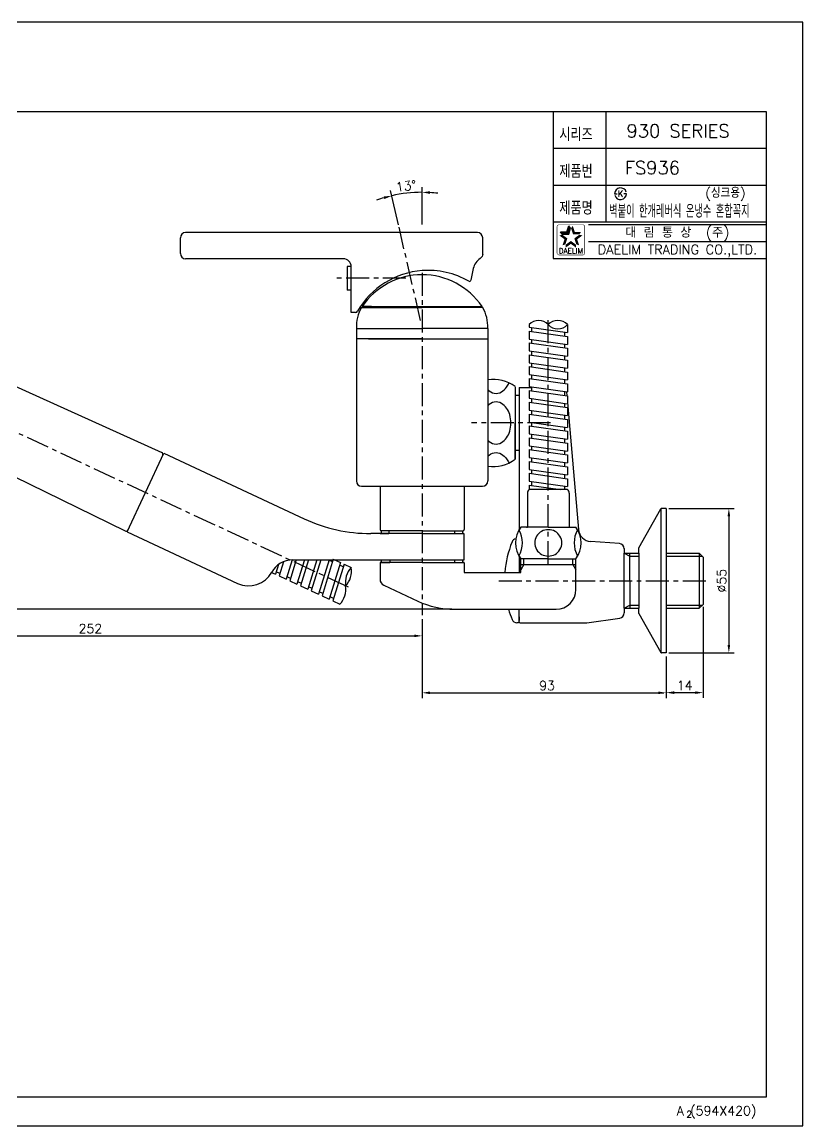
# Model space of a CAD drawing. Extents: x 4297 to 4891, y 1858 to 2278.
# Drawn here: x 4594.2 to 4891.2, y 1857.9 to 2277.9 of the extents above; entities that cross this region are included whole.
import ezdxf
from ezdxf.enums import TextEntityAlignment as Align

# ---------------------------------------------------------------- set-up
doc = ezdxf.new("R2010")
doc.units = 0
doc.header["$LTSCALE"] = 7
doc.header["$MEASUREMENT"] = 0
doc.linetypes.add('CENTER', pattern=[2, 1.25, -0.25, 0.25, -0.25])
doc.layers.get('0').update_dxf_attribs({"color": 2, "linetype": 'CONTINUOUS'})
for name, color, linetype in [('CL', 1, 'CENTER'), ('DIM', 2, 'CONTINUOUS'), ('DWG', 7, 'CONTINUOUS')]:
    doc.layers.add(name, color=color, linetype=linetype)
doc.styles.add('GHS', font='ROMANS', dxfattribs={"bigfont": 'GHS'})
doc.styles.add('HAN', font='TXT.shx', dxfattribs={"bigfont": 'GHS.shx'})
doc.styles.add('ROMANS', font='romans')

# ---------------------------------------------------------------- blocks, each defined once
blk = doc.blocks.new('KS')
at = {"layer": 'DIM'}
for p, q in [((-2.25, 0), (-1.75, 0)), ((-1.75, 0), (-1.25, 0)), ((1.75, 0), (1.25, 0)), ((2.25, 0), (1.75, 0))]:
    blk.add_line(p, q, dxfattribs=at)
for start, end in [(15, 180), (195, 0)]:
    blk.add_arc((0, 0), 2.25, start, end, dxfattribs=at)
at = {"layer": 'DIM', "style": 'HAN'}
blk.add_text('K', height=2.39, dxfattribs=at).set_placement((0, 0), align=Align.MIDDLE)
blk = doc.blocks.new('BORDER')
for p, q in [((1, 1), (0, 1)), ((1, 0), (1, 1)), ((0, 0), (1, 0))]:
    blk.add_line(p, q)
blk = doc.blocks.new('양식')
at = {"color": 4}
for p, q in [((1219, 386), (1768, 386)), ((1768, 386), (1768, 11)), ((1768, 11), (1219, 11))]:
    blk.add_line(p, q, dxfattribs=at)
at = {"color": 7}
for p, q in [((1687, 386), (1687, 330)), ((1707, 386), (1707, 344)), ((1687, 372), (1768, 372)), ((1687, 358), (1768, 358)), ((1687, 344), (1768, 344)), ((1687, 330), (1768, 330))]:
    blk.add_line(p, q, dxfattribs=at)
at = {"color": 2}
for p, q in [((1692.24, 340.18), (1692.99, 342.49)), ((1692.9, 339.27), (1693.65, 341.57)), ((1693.65, 341.57), (1692.99, 342.49)), ((1689.81, 340.18), (1692.24, 340.18)), ((1690.48, 339.27), (1689.81, 340.18)), ((1690.48, 339.27), (1692.9, 339.27))]:
    blk.add_line(p, q, dxfattribs=at)
at = {"color": 2, "linetype": 'Continuous'}
for p, q in [((1700.5, 343), (1768, 343)), ((1700.5, 336.5), (1768, 336.5))]:
    blk.add_line(p, q, dxfattribs=at)
at = {"color": 2, "linetype": 'Continuous', "const_width": 0.2}
for points in [[(1688.48, 342.13, -0.414214), (1689.23, 342.88)], [(1688.48, 332.13), (1688.48, 342.13, -1)], [(1689.23, 342.88), (1698.23, 342.88, -0.414214), (1698.98, 342.13, 0.043396)], [(1698.98, 342.13), (1698.98, 332.13, -0.414214), (1698.23, 331.38)], [(1698.23, 331.38), (1689.48, 331.38, -0.414214), (1688.48, 332.13, 0.672398)]]:
    blk.add_lwpolyline(points, format="xyb", dxfattribs=at)
at = {"color": 2}
for points in [[(1692.24, 340.18), (1692.9, 339.27), (1692.99, 342.49), (1693.65, 341.57)], [(1694.47, 342.49), (1693.8, 341.57), (1695.22, 340.18), (1694.55, 339.27)], [(1691.32, 337.35), (1692.4, 337.7), (1689.36, 338.78), (1690.43, 339.13)], [(1689.81, 340.18), (1690.48, 339.27), (1692.24, 340.18), (1692.9, 339.27)], [(1690.57, 335.05), (1691.65, 335.4), (1691.32, 337.35), (1692.4, 337.7)], [(1693.73, 335.6), (1693.73, 336.73), (1691.77, 334.18), (1691.77, 335.31)], [(1695.69, 334.18), (1695.69, 335.31), (1693.73, 335.6), (1693.73, 336.73)], [(1695.22, 340.18), (1694.55, 339.27), (1697.64, 340.18), (1696.98, 339.27)], [(1698.1, 338.78), (1697.02, 339.13), (1696.14, 337.35), (1695.06, 337.7)], [(1696.14, 337.35), (1695.06, 337.7), (1696.89, 335.05), (1695.81, 335.4)]]:
    blk.add_solid(points, dxfattribs=at)
at = {"xscale": 594, "yscale": 420, "zscale": 594}
blk.add_blockref('BORDER', (1188, 0), dxfattribs=at)
at = {"layer": 'DIM', "color": 4}
blk.add_blockref('KS', (1712.63, 354.68), dxfattribs=at)
at = {"color": 7, "linetype": 'Continuous'}
for s, height, style, p in [('대 림 통 상  (주)', 4, 'GHS', (1734.26, 339.7)), ('DAELIM TRADING CO.,LTD.', 3.6, 'ROMANS', (1734.26, 332.93))]:
    blk.add_text(s, height=height, dxfattribs=dict(at, style=style)).set_placement(p, align=Align.MIDDLE)
at = {"color": 2, "linetype": 'Continuous', "style": 'ROMANS'}
blk.add_text('DAELIM', height=2, dxfattribs=at).set_placement((1693.73, 331.93), align=Align.CENTER)
at = {"color": 7, "style": 'GHS'}
for s, height, p in [('A (594X420)', 3.5, (1734.01, 4.03)), ('2', 2.5, (1737.67, 3.19))]:
    blk.add_text(s, height=height, dxfattribs=at).set_placement(p)
at = {"layer": 'DIM', "style": 'GHS', "width": 0.8}
for s, p in [('시리즈', (1689.34, 374.73)), ('제품번', (1689.34, 360.73)), ('제품명', (1689.34, 346.73))]:
    blk.add_text(s, height=5, dxfattribs=at).set_placement(p)

msp = doc.modelspace()

# ---------------------------------------------------------------- linework, layer by layer
at = {"layer": 'CL'}
for p, q in [((4745.8, 2164.4), (4737.62, 2199.83)), ((4740.26, 2180.43), (4712.9, 2180.43)), ((4746.39, 2182.55), (4746.39, 2052.27)), ((4794.39, 2071.68), (4794.39, 2165.43)), ((4718.37, 2062.86), (4533.83, 2148.91)), ((4795.24, 2125.36), (4765.16, 2125.36)), ((4775.52, 2065.36), (4855.08, 2065.36))]:
    msp.add_line(p, q, dxfattribs=at)
at = {"layer": 'DIM'}
for p, q in [((4737.4, 2200.81), (4734.41, 2213.76)), ((4746.39, 2200.83), (4746.39, 2215.13)), ((4840.27, 2092.86), (4865.07, 2092.86)), ((4863.07, 2089.86), (4863.07, 2040.86)), ((4757.72, 2054.49), (4542.84, 2054.49)), ((4746.39, 2050.68), (4746.39, 2020.7)), ((4494.02, 2044.37), (4743.39, 2044.37)), ((4840.27, 2037.86), (4865.07, 2037.86)), ((4839.27, 2036.51), (4839.27, 2020.7)), ((4749.39, 2022.7), (4838.39, 2022.7)), ((4842.27, 2022.76), (4850.27, 2022.76))]:
    msp.add_line(p, q, dxfattribs=at)
for centre, radius, start, end in [((4746.39, 2161.85), 51.28, 106.3527, 109.7054), ((4746.39, 2161.85), 51.28, 90, 103), ((4746.39, 2161.85), 51.28, 83.2946, 86.6473), ((4725.42, 2064.71), 8.24, 136.6106, 189.3894), ((4711.31, 2069.02), 8.24, 316.6106, 9.3894), ((4709.15, 2062.11), 8.24, 315.978, 8.7568)]:
    msp.add_arc(centre, radius, start, end, dxfattribs=at)
for points in [[(4749.38, 2212.54), (4749.41, 2213.54), (4746.39, 2213.13)], [(4731.83, 2211.54), (4732.08, 2210.57), (4734.86, 2211.81)], [(4862.57, 2089.86), (4863.57, 2089.86), (4863.07, 2092.86)], [(4743.39, 2044.87), (4743.39, 2043.87), (4746.39, 2044.37)], [(4862.57, 2040.86), (4863.57, 2040.86), (4863.07, 2037.86)], [(4749.39, 2023.2), (4749.39, 2022.2), (4746.39, 2022.7)], [(4836.27, 2023.2), (4836.27, 2022.2), (4839.27, 2022.7)], [(4842.27, 2023.26), (4842.27, 2022.26), (4839.27, 2022.76)], [(4850.27, 2023.26), (4850.27, 2022.26), (4853.27, 2022.76)]]:
    msp.add_solid(points, dxfattribs=at)
at = {"layer": 'DWG'}
for p, q in [((4767.44, 2197.83), (4656.44, 2197.83)), ((4654.44, 2189.83), (4654.44, 2195.83)), ((4769.44, 2189.65), (4769.44, 2195.83)), ((4716.44, 2187.83), (4656.44, 2187.83)), ((4719.44, 2184.93), (4717.94, 2184.93)), ((4717.94, 2184.93), (4717.94, 2175.93)), ((4719.44, 2167.43), (4719.44, 2184.83)), ((4719.44, 2175.93), (4717.94, 2175.93)), ((4721.01, 2167.43), (4719.44, 2167.43)), ((4723.35, 2169.36), (4746.39, 2169.36)), ((4727.09, 2169.66), (4723.59, 2169.66)), ((4724.54, 2169.66), (4746.39, 2169.66)), ((4724.54, 2169.66), (4724.54, 2169.36)), ((4746.39, 2169.66), (4769.19, 2169.66)), ((4769.44, 2169.36), (4746.39, 2169.36)), ((4768.24, 2169.66), (4768.24, 2169.36)), ((4532.76, 2165.98), (4647.35, 2114.17)), ((4721.39, 2161.36), (4746.39, 2161.36)), ((4721.39, 2161.36), (4721.39, 2157.36)), ((4771.39, 2161.36), (4746.39, 2161.36)), ((4771.39, 2161.36), (4771.39, 2157.36)), ((4787.14, 2162.8), (4787.14, 2161.81)), ((4787.14, 2161.81), (4801.64, 2159.77)), ((4787.14, 2160.33), (4801.64, 2158.29)), ((4787.14, 2160.33), (4787.14, 2157.3)), ((4788.14, 2160.15), (4788.14, 2161.67)), ((4800.64, 2158.4), (4800.64, 2159.91)), ((4801.64, 2162.8), (4801.64, 2159.77)), ((4746.39, 2157.36), (4721.39, 2157.36)), ((4721.39, 2157.36), (4721.39, 2103.29)), ((4746.39, 2157.36), (4771.39, 2157.36)), ((4771.39, 2157.36), (4771.39, 2103.29)), ((4787.14, 2157.3), (4801.64, 2155.26)), ((4787.14, 2155.82), (4801.64, 2153.78)), ((4787.14, 2155.82), (4787.14, 2152.79)), ((4788.14, 2155.64), (4788.14, 2157.16)), ((4800.64, 2153.89), (4800.64, 2155.4)), ((4801.64, 2158.29), (4801.64, 2155.26)), ((4787.14, 2152.79), (4801.64, 2150.75)), ((4787.14, 2151.31), (4801.64, 2149.27)), ((4787.14, 2151.31), (4787.14, 2148.28)), ((4788.14, 2151.13), (4788.14, 2152.65)), ((4800.64, 2149.38), (4800.64, 2150.89)), ((4801.64, 2153.78), (4801.64, 2150.75)), ((4787.14, 2148.28), (4801.64, 2146.24)), ((4787.14, 2146.8), (4801.64, 2144.76)), ((4787.14, 2146.8), (4787.14, 2143.77)), ((4788.14, 2146.62), (4788.14, 2148.14)), ((4800.64, 2144.87), (4800.64, 2146.38)), ((4801.64, 2149.27), (4801.64, 2146.24)), ((4787.14, 2143.77), (4801.64, 2141.73)), ((4787.14, 2142.29), (4801.64, 2140.25)), ((4787.14, 2142.29), (4787.14, 2139.26)), ((4788.14, 2142.11), (4788.14, 2143.63)), ((4801.64, 2144.76), (4801.64, 2141.73)), ((4781.77, 2139.18), (4781.77, 2114.86)), ((4781.77, 2139.18), (4781.77, 2125.36)), ((4783.27, 2138.86), (4788.14, 2138.86)), ((4783.27, 2138.86), (4783.27, 2117.36)), ((4787.14, 2139.26), (4801.64, 2137.22)), ((4788.14, 2137.6), (4788.14, 2139.12)), ((4800.64, 2140.36), (4800.64, 2141.87)), ((4801.64, 2140.25), (4801.64, 2137.22)), ((4532.22, 2133.64), (4633.42, 2084.29)), ((4787.14, 2137.78), (4801.64, 2135.74)), ((4787.14, 2137.78), (4787.14, 2134.75)), ((4787.14, 2134.75), (4801.64, 2132.71)), ((4788.14, 2133.09), (4788.14, 2134.61)), ((4800.64, 2135.85), (4800.64, 2137.36)), ((4801.3, 2137.03), (4801.41, 2135.77)), ((4801.64, 2135.74), (4801.64, 2132.71)), ((4787.14, 2133.27), (4801.64, 2131.23)), ((4787.14, 2133.27), (4787.14, 2130.24)), ((4787.14, 2130.24), (4801.64, 2128.2)), ((4788.14, 2128.58), (4788.14, 2130.1)), ((4800.64, 2131.34), (4800.64, 2132.85)), ((4801.64, 2133.13), (4805.87, 2084.8)), ((4801.64, 2131.23), (4801.64, 2128.2)), ((4781.77, 2111.54), (4781.77, 2125.36)), ((4787.14, 2128.76), (4787.14, 2125.73)), ((4787.14, 2128.76), (4801.64, 2126.72)), ((4787.14, 2125.73), (4801.64, 2123.69)), ((4788.14, 2124.07), (4788.14, 2125.59)), ((4800.64, 2126.83), (4800.64, 2128.34)), ((4801.64, 2126.72), (4801.64, 2123.69)), ((4787.14, 2124.25), (4801.64, 2122.21)), ((4787.14, 2124.25), (4787.14, 2121.22)), ((4787.14, 2121.22), (4801.64, 2119.18)), ((4788.14, 2119.56), (4788.14, 2121.08)), ((4800.64, 2122.32), (4800.64, 2123.83)), ((4801.64, 2122.21), (4801.64, 2119.18)), ((4783.27, 2117.36), (4783.27, 2114.86)), ((4783.27, 2117.36), (4783.27, 2114.96)), ((4787.14, 2119.74), (4801.64, 2117.7)), ((4787.14, 2119.74), (4787.14, 2116.71)), ((4800.64, 2117.81), (4800.64, 2119.32)), ((4801.64, 2117.7), (4801.64, 2114.67)), ((4641.12, 2098.88), (4648.1, 2113.84)), ((4648.1, 2113.84), (4701.55, 2088.91)), ((4781.77, 2114.86), (4781.77, 2111.54)), ((4783.27, 2114.96), (4783.27, 2109.21)), ((4787.14, 2116.71), (4801.64, 2114.67)), ((4787.14, 2115.23), (4801.64, 2113.19)), ((4787.14, 2115.23), (4787.14, 2112.2)), ((4788.14, 2115.05), (4788.14, 2116.57)), ((4800.64, 2113.3), (4800.64, 2114.81)), ((4801.64, 2113.19), (4801.64, 2110.16)), ((4783.27, 2109.21), (4783.27, 2084.8)), ((4783.27, 2109.21), (4783.27, 2084.8)), ((4787.14, 2112.2), (4801.64, 2110.16)), ((4787.14, 2110.72), (4801.64, 2108.68)), ((4787.14, 2110.72), (4787.14, 2107.69)), ((4788.14, 2110.54), (4788.14, 2112.06)), ((4800.64, 2108.79), (4800.64, 2110.3)), ((4801.64, 2108.68), (4801.64, 2105.65)), ((4787.14, 2107.69), (4801.64, 2105.65)), ((4787.14, 2106.21), (4801.64, 2104.17)), ((4787.14, 2106.21), (4787.14, 2103.18)), ((4788.14, 2106.07), (4788.14, 2107.55)), ((4800.64, 2104.31), (4800.64, 2105.79)), ((4723.39, 2101.29), (4746.39, 2101.29)), ((4730.39, 2101.29), (4730.39, 2084.79)), ((4746.39, 2101.29), (4769.39, 2101.29)), ((4762.39, 2101.29), (4762.39, 2084.79)), ((4787.14, 2103.18), (4801.64, 2101.14)), ((4787.14, 2101.7), (4799.02, 2100.03)), ((4787.14, 2101.7), (4787.14, 2100.03)), ((4800.64, 2100.03), (4787.14, 2100.03)), ((4788.14, 2101.56), (4788.14, 2103.04)), ((4800.64, 2100.03), (4800.64, 2101.28)), ((4801.64, 2100.03), (4800.64, 2100.03)), ((4801.64, 2104.17), (4801.64, 2101.14)), ((4634.15, 2083.93), (4641.12, 2098.88)), ((4786.44, 2098.71), (4786.44, 2085.73)), ((4802.34, 2098.71), (4802.34, 2085.73)), ((4828.77, 2077.83), (4837.18, 2092.75)), ((4837.18, 2092.75), (4837.16, 2038.01)), ((4839.27, 2092.86), (4837.42, 2092.86)), ((4839.27, 2092.86), (4839.27, 2037.86)), ((4634.15, 2083.93), (4676.2, 2064.32)), ((4746.39, 2083.29), (4726.9, 2083.29)), ((4730.39, 2083.29), (4733.69, 2083.29)), ((4746.39, 2084.29), (4730.89, 2084.29)), ((4730.89, 2083.29), (4730.89, 2084.29)), ((4733.99, 2084.29), (4730.89, 2084.29)), ((4733.99, 2083.29), (4730.89, 2083.29)), ((4733.89, 2083.29), (4733.89, 2084.29)), ((4746.39, 2084.29), (4761.89, 2084.29)), ((4746.39, 2083.29), (4762.19, 2083.29)), ((4758.79, 2084.29), (4761.89, 2084.29)), ((4758.79, 2083.29), (4761.89, 2083.29)), ((4758.89, 2083.29), (4758.89, 2084.29)), ((4761.89, 2083.29), (4761.89, 2084.29)), ((4761.89, 2083.29), (4761.89, 2084.29)), ((4794.39, 2085.73), (4783.89, 2085.73)), ((4786.14, 2085.73), (4786.44, 2085.73)), ((4794.39, 2085.73), (4804.89, 2085.73)), ((4762.39, 2073.49), (4762.39, 2083.09)), ((4823.27, 2077.56), (4823.27, 2075.86)), ((4823.27, 2075.86), (4828.77, 2075.86)), ((4823.27, 2054.86), (4823.27, 2075.86)), ((4828.77, 2075.86), (4828.77, 2077.83)), ((4828.77, 2075.86), (4828.77, 2054.86)), ((4839.27, 2075.86), (4851.77, 2075.86)), ((4851.77, 2075.86), (4853.27, 2074.36)), ((4691.77, 2071.53), (4690.63, 2067.8)), ((4693.63, 2072.59), (4691.97, 2067.17)), ((4696.98, 2073.29), (4694.72, 2065.89)), ((4698.51, 2073.29), (4696.06, 2065.27)), ((4697.11, 2073.29), (4730.59, 2073.29)), ((4701.65, 2073.29), (4698.8, 2063.99)), ((4703.18, 2073.29), (4700.14, 2063.36)), ((4706.32, 2073.29), (4702.89, 2062.08)), ((4707.85, 2073.29), (4704.23, 2061.45)), ((4710.99, 2073.29), (4706.98, 2060.17)), ((4712.6, 2073.55), (4708.32, 2059.55)), ((4712.34, 2072.57), (4710.96, 2073.21)), ((4710.99, 2073.29), (4712.52, 2073.29)), ((4715.35, 2072.27), (4711.07, 2058.27)), ((4716.69, 2071.65), (4712.41, 2057.64)), ((4712.6, 2073.55), (4715.35, 2072.27)), ((4716.42, 2070.67), (4715.05, 2071.31)), ((4716.69, 2071.65), (4719.43, 2070.37)), ((4730.39, 2072.09), (4730.39, 2065.88)), ((4730.59, 2073.29), (4746.39, 2073.29)), ((4730.59, 2072.29), (4734.09, 2072.29)), ((4730.89, 2072.29), (4730.89, 2073.29)), ((4746.39, 2072.29), (4730.89, 2072.29)), ((4734.09, 2073.29), (4734.09, 2072.29)), ((4746.39, 2073.29), (4762.19, 2073.29)), ((4746.39, 2072.29), (4762.19, 2072.29)), ((4758.69, 2073.29), (4758.69, 2072.29)), ((4761.89, 2072.29), (4761.89, 2073.29)), ((4762.39, 2072.09), (4762.39, 2068.49)), ((4783.27, 2074.66), (4783.27, 2068.49)), ((4794.39, 2073.73), (4783.89, 2073.73)), ((4783.89, 2068.49), (4783.89, 2073.73)), ((4783.89, 2071.49), (4794.39, 2071.49)), ((4794.39, 2073.73), (4804.89, 2073.73)), ((4794.39, 2071.49), (4804.89, 2071.49)), ((4804.89, 2061.99), (4804.89, 2073.73)), ((4853.27, 2074.36), (4853.27, 2065.36)), ((4689.15, 2068.49), (4690.63, 2067.8)), ((4692.3, 2068.12), (4690.92, 2068.76)), ((4691.97, 2067.17), (4694.72, 2065.89)), ((4696.38, 2066.22), (4695.01, 2066.86)), ((4762.39, 2068.49), (4783.89, 2068.49)), ((4696.06, 2065.27), (4698.8, 2063.99)), ((4700.47, 2064.31), (4699.1, 2064.95)), ((4700.14, 2063.36), (4702.89, 2062.08)), ((4704.56, 2062.41), (4703.19, 2063.05)), ((4731.84, 2063.62), (4744.78, 2057.58)), ((4853.27, 2065.36), (4853.27, 2056.36)), ((4704.23, 2061.45), (4706.98, 2060.17)), ((4708.65, 2060.5), (4707.27, 2061.14)), ((4708.32, 2059.55), (4711.07, 2058.27)), ((4712.73, 2058.59), (4711.36, 2059.23)), ((4712.41, 2057.64), (4715.08, 2056.39)), ((4758.72, 2054.49), (4797.39, 2054.49)), ((4783.27, 2049.66), (4783.27, 2054.49)), ((4823.27, 2054.86), (4828.77, 2054.86)), ((4823.27, 2054.86), (4823.27, 2053.1)), ((4828.77, 2052.89), (4828.77, 2054.86)), ((4839.27, 2054.86), (4851.77, 2054.86)), ((4853.27, 2056.36), (4851.77, 2054.86)), ((4783.27, 2049.66), (4782.97, 2049.36)), ((4783.27, 2051.61), (4783.27, 2050.16)), ((4783.57, 2049.36), (4783.27, 2049.66)), ((4809.04, 2049.36), (4821.55, 2051.12)), ((4809.04, 2049.36), (4821.55, 2051.12)), ((4809.04, 2049.36), (4821.55, 2051.12)), ((4828.77, 2052.89), (4837.16, 2038.01)), ((4782.97, 2049.36), (4782.45, 2049.36)), ((4783.57, 2049.36), (4809.04, 2049.36)), ((4839.27, 2037.86), (4837.42, 2037.86))]:
    msp.add_line(p, q, dxfattribs=at)
at = {"layer": 'DWG', "color": 7}
for p, q in [((4726.04, 2157.36), (4746.39, 2157.36)), ((4825.35, 2065.36), (4825.35, 2075.86)), ((4825.35, 2065.36), (4825.35, 2054.86))]:
    msp.add_line(p, q, dxfattribs=at)
at = {"layer": 'DWG', "color": 7, "linetype": 'Continuous'}
for p, q in [((4783.27, 2135.86), (4781.77, 2135.86)), ((4783.27, 2114.86), (4781.77, 2114.86)), ((4821.41, 2079.49), (4810.5, 2080.25))]:
    msp.add_line(p, q, dxfattribs=at)
at = {"layer": 'DWG', "color": 2, "linetype": 'Continuous'}
for p, q in [((4823.27, 2075.86), (4825.35, 2074.66)), ((4823.27, 2054.86), (4825.35, 2056.06))]:
    msp.add_line(p, q, dxfattribs=at)
at = {"layer": 'DWG', "color": 2}
for p, q in [((4851.77, 2075.86), (4851.77, 2054.86)), ((4785.04, 2071.49), (4783.89, 2069.5)), ((4785.04, 2071.49), (4785.04, 2073.73)), ((4803.74, 2071.49), (4803.74, 2073.73)), ((4803.74, 2071.49), (4804.89, 2069.5)), ((4825.35, 2074.66), (4828.77, 2074.66)), ((4839.27, 2074.66), (4852.97, 2074.66)), ((4825.35, 2056.06), (4828.77, 2056.06)), ((4839.27, 2056.06), (4852.97, 2056.06)), ((4853.27, 2055.36), (4853.27, 2020.76))]:
    msp.add_line(p, q, dxfattribs=at)
at = {"layer": 'DWG'}
for points in [[(4769.44, 2189.65, -0.256409), (4768.52, 2187.97, 0.200465), (4765.87, 2184.17), (4764.9, 2179.64)], [(4771.39, 2138.09, 0.368212), (4776.57, 2137.17, 0.106764), (4778.52, 2138.96, 0.052378), (4779.38, 2140.49, 0.071293)], [(4771.39, 2118.83, 0.368212), (4776.57, 2117.92, 0.106764), (4778.52, 2119.7, 0.082783), (4779.72, 2122.19, 0.071293), (4780.17, 2125.36, 0.071293), (4779.72, 2128.53, 0.082783), (4778.52, 2131.02, 0.106764), (4776.57, 2132.8, 0.368212), (4771.39, 2131.88, 0.133353)], [(4771.39, 2112.63, -0.368212), (4776.57, 2113.54, -0.106764), (4778.52, 2111.76, -0.052378), (4779.38, 2110.23, -0.071293)]]:
    msp.add_lwpolyline(points, format="xyb", dxfattribs=at)
for centre, radius, start, end in [((4656.44, 2195.83), 2, 90, 180), ((4767.44, 2195.83), 2, 0, 90), ((4656.44, 2189.83), 2, 180, 270), ((4716.44, 2184.83), 3, 0, 90), ((4748.72, 2152.43), 31, 94.3044, 149.9872), ((4746.39, 2154.28), 27.5, 90, 146.0055), ((4748.72, 2152.43), 31, 60.131, 94.3044), ((4746.39, 2154.28), 27.5, 33.9945, 90), ((4721.01, 2168.43), 1, 270, 329.9872), ((4736.38, 2161.94), 15, 150.3439, 182), ((4756.4, 2161.94), 15, 358, 29.6561), ((4773.26, 2127.52), 14.44, 53.8614, 97.4251), ((4799.31, 2136.86), 2, 5, 11.9717), ((4647.03, 2113.44), 0.8, 334.9983, 66), ((4773.26, 2123.2), 14.44, 262.5749, 306.1386), ((4723.39, 2103.29), 2, 180, 270), ((4769.39, 2103.29), 2, 270, 0), ((4787.94, 2098.76), 1.5, 122.2, 181.7324), ((4800.84, 2098.76), 1.5, 358.2676, 57.8), ((4837.42, 2092.56), 0.3, 90, 141.009), ((4726.9, 2143.29), 60, 245, 270), ((4633.77, 2085), 0.8, 244, 335), ((4730.89, 2084.79), 0.5, 180, 270), ((4761.89, 2084.79), 0.5, 270, 0), ((4762.19, 2083.09), 0.2, 0, 90), ((4791.89, 2079.73), 10, 143.1301, 216.8699), ((4774.57, 2079.73), 10, 330, 30), ((4794.27, 2079.75), 5.02, 88.6566, 271.3434), ((4794.51, 2079.75), 5.02, 268.6566, 91.3434), ((4814.21, 2079.73), 10, 150, 210), ((4796.89, 2079.73), 10, 323.1301, 36.8699), ((4810.85, 2085.24), 5, 185, 266), ((4817.77, 2065.36), 40, 158.3817, 175.5082), ((4782.45, 2079.36), 2, 102.3202, 158.3817), ((4821.27, 2077.49), 2, 0, 86), ((4697.11, 2064.29), 9, 90, 151.4136), ((4730.59, 2072.09), 0.2, 90, 180), ((4762.19, 2073.49), 0.2, 270, 0), ((4762.19, 2072.09), 0.2, 0, 90), ((4680.43, 2073.38), 10, 245, 331.4136), ((4732.89, 2065.88), 2.5, 180, 245), ((4797.39, 2061.99), 7.5, 270, 0), ((4758.72, 2087.49), 33, 245, 270), ((4817.77, 2065.36), 40, 195.7645, 201.6183), ((4782.45, 2051.36), 2, 201.6183, 270), ((4821.27, 2053.1), 2, 278, 0), ((4837.42, 2038.16), 0.3, 209.4051, 270)]:
    msp.add_arc(centre, radius, start, end, dxfattribs=at)
at = {"layer": 'DWG', "color": 2}
for centre, radius, start, end in [((4764.41, 2179.74), 0.5, 240.131, 347.8168), ((4790.77, 2159.47), 4.92, 42.5796, 137.4204), ((4798.02, 2159.47), 4.92, 42.5796, 137.4204), ((4798.02, 2166.13), 4.92, 222.5796, 317.4204)]:
    msp.add_arc(centre, radius, start, end, dxfattribs=at)

# ---------------------------------------------------------------- block references
at = {"layer": 'DIM'}
msp.add_blockref('양식', (3109.24, 1857.9), dxfattribs=at)

# ---------------------------------------------------------------- texts
at = {"color": 7, "style": 'GHS'}
for s, p in [('930 SERIES', (4843.74, 2236.48)), ('FS936', (4833.98, 2222.48))]:
    msp.add_text(s, height=5, dxfattribs=at).set_placement(p, align=Align.MIDDLE)
at = {"style": 'GHS'}
msp.add_text('(싱크용)', height=3.5, dxfattribs=at).set_placement((4854.12, 2211.08))
at = {"style": 'GHS', "width": 0.5}
msp.add_text('벽붙이 한개레버식 온냉수 혼합꼭지', height=5, dxfattribs=at).set_placement((4817.53, 2203.46))
at = {"layer": 'DIM', "char_height": 3.5, "attachment_point": 5, "style": 'GHS'}
for s, insert, rotation in [('\\A1;13%%D', (4740.28, 2215.53), 6.5), ('\\A1;∅55', (4860.32, 2065.36), 90)]:
    msp.add_mtext(s, dxfattribs=dict(at, insert=insert, rotation=rotation))
for s, insert in [('\\A1;252', (4620.21, 2047.12)), ('93', (4793.89, 2025.45)), ('\\A1;14', (4846.27, 2025.51))]:
    msp.add_mtext(s, dxfattribs=dict(at, insert=insert))

doc.saveas('drawing.dxf')
